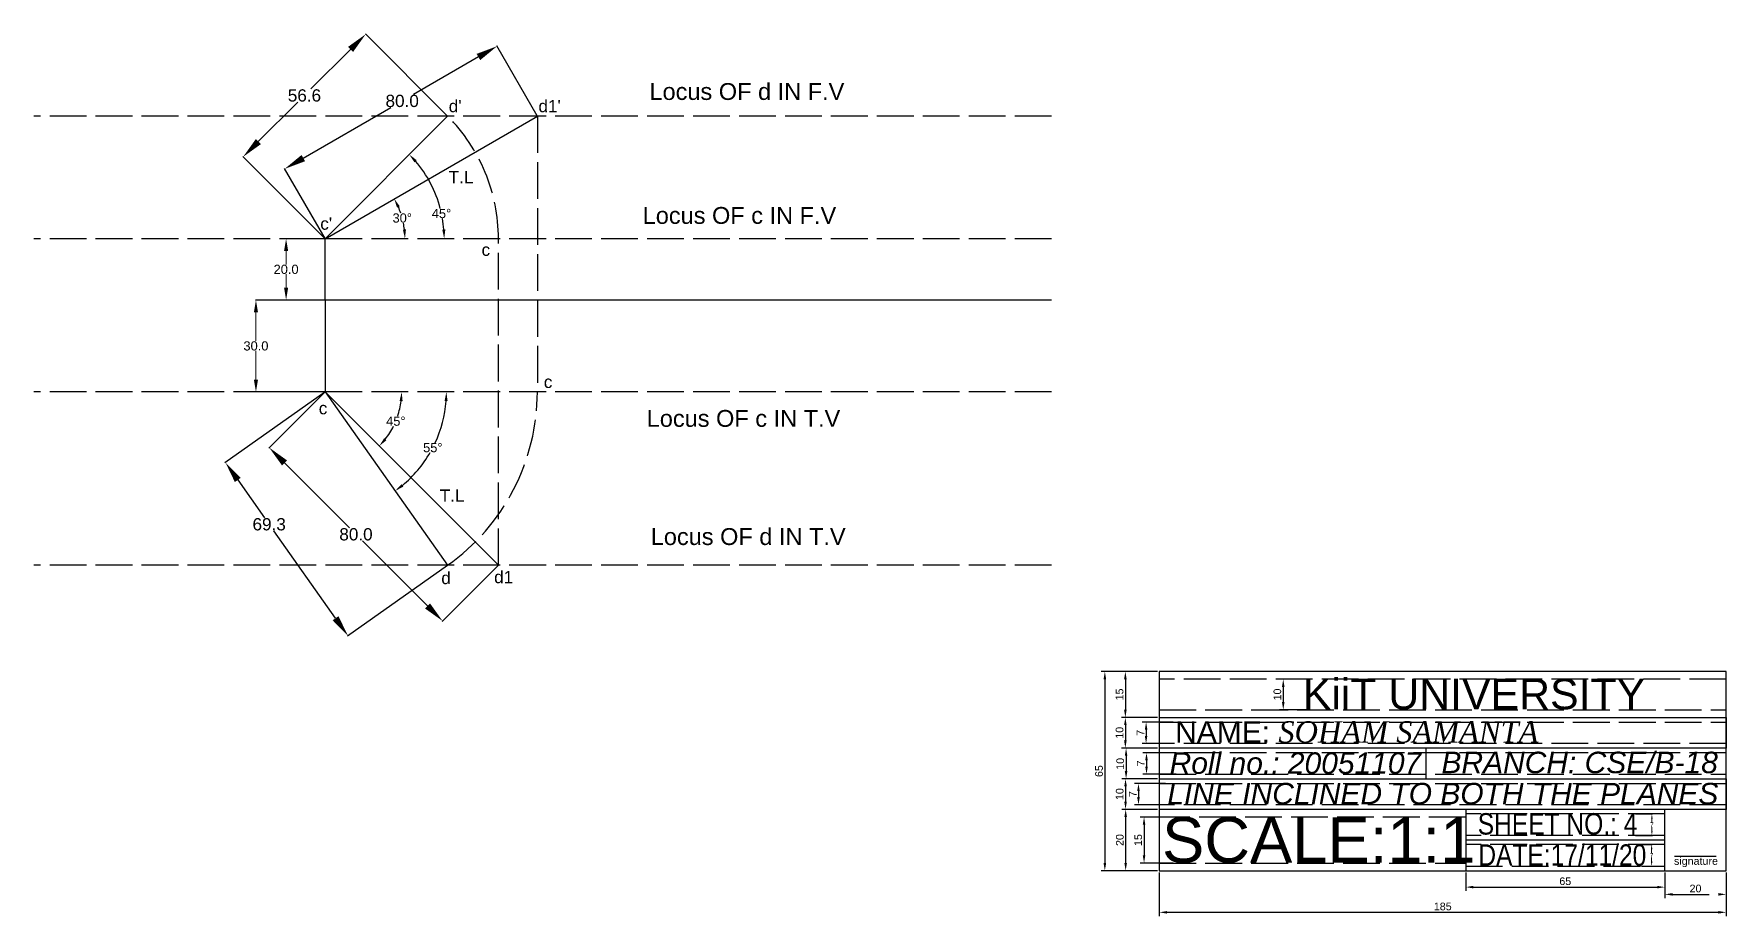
# Model space of a CAD drawing. Header units: millimetres. Extents: x 47 to 599, y 26 to 314.
import ezdxf

# ---------------------------------------------------------------- set-up
doc = ezdxf.new("R2010")
doc.units = ezdxf.units.MM
doc.header["$MEASUREMENT"] = 0
doc.linetypes.add('ACAD_ISO02W100', pattern=[15, 12, -3])
doc.styles.get("Standard").update_dxf_attribs({"font": 'arial.ttf'})
doc.dimstyles.new('ISO-25', dxfattribs={"dimtxt": 2.5, "dimasz": 2.5, "dimexe": 1.25, "dimexo": 0.625, "dimtad": 1, "dimtxsty": 'Standard', "dimcen": 2.5, "dimadec": 0, "dimazin": 0, "dimtfac": 1, "dimtmove": 0, "dimatfit": 3, "dimfxl": 1, "dimarcsym": 0})
doc.dimstyles.get("Standard").update_dxf_attribs({"dimtxt": 0.18, "dimasz": 0.18, "dimexe": 0.18, "dimexo": 0.0625, "dimgap": 0.09, "dimtad": 0, "dimtih": 1, "dimtoh": 1, "dimdec": 4, "dimzin": 0, "dimdsep": 46, "dimtxsty": 'Standard', "dimcen": 0.09, "dimadec": 0, "dimazin": 0, "dimtfac": 1, "dimtdec": 4, "dimtofl": 0, "dimtmove": 0, "dimatfit": 3, "dimfxl": 1, "dimtolj": 1, "dimtzin": 0, "dimarcsym": 0})

# ---------------------------------------------------------------- blocks, each defined once
blk = doc.blocks.new('*D1')
at = {"color": 0, "lineweight": -2, "transparency": 16777216}
for p, q in [((141.77, 247.44), (128.92, 247.44)), ((141.77, 227.44), (128.92, 227.44))]:
    blk.add_line(p, q, dxfattribs=at)
at = {"color": 0, "lineweight": 5, "transparency": 16777216}
for p, q in [((129.1, 243.44), (129.1, 239.06)), ((129.1, 231.44), (129.1, 235.82))]:
    blk.add_line(p, q, dxfattribs=at)
at = {"color": 0, "transparency": 16777216}
for points in [[(128.44, 243.44), (129.77, 243.44), (129.1, 247.44)], [(128.44, 231.44), (129.77, 231.44), (129.1, 227.44)]]:
    blk.add_solid(points, dxfattribs=at)
at = {"layer": 'Defpoints', "color": 0, "transparency": 16777216}
for p in [(141.83, 247.44), (129.1, 227.44), (141.83, 227.44)]:
    blk.add_point(p, dxfattribs=at)
at = {"color": 0, "transparency": 16777216, "insert": (129.1, 237.44), "char_height": 3, "attachment_point": 5}
blk.add_mtext('\\A1;20.0', dxfattribs=at)
blk = doc.blocks.new('*D2')
at = {"color": 0, "lineweight": -2, "transparency": 16777216}
for p, q in [((141.77, 227.44), (119.08, 227.44)), ((141.77, 197.44), (119.08, 197.44))]:
    blk.add_line(p, q, dxfattribs=at)
at = {"color": 0, "lineweight": 5, "transparency": 16777216}
for p, q in [((119.26, 223.44), (119.26, 214.07)), ((119.26, 201.44), (119.26, 210.82))]:
    blk.add_line(p, q, dxfattribs=at)
at = {"color": 0, "transparency": 16777216}
for points in [[(118.59, 223.44), (119.93, 223.44), (119.26, 227.44)], [(118.59, 201.44), (119.93, 201.44), (119.26, 197.44)]]:
    blk.add_solid(points, dxfattribs=at)
at = {"layer": 'Defpoints', "color": 0, "transparency": 16777216}
for p in [(141.83, 227.44), (119.26, 197.44), (141.83, 197.44)]:
    blk.add_point(p, dxfattribs=at)
at = {"color": 0, "transparency": 16777216, "insert": (119.26, 212.44), "char_height": 3, "attachment_point": 5}
blk.add_mtext('\\A1;30.0', dxfattribs=at)
blk = doc.blocks.new('*D3')
at = {"color": 0, "lineweight": -2, "transparency": 16777216}
for start, end in [(18.7275, 23.4028), (6.5972, 11.3365)]:
    blk.add_arc((141.83, 247.44), 26.07, start, end, dxfattribs=at)
at = {"color": 0, "transparency": 16777216}
for points in [[(165.31, 257.57), (166.2, 258.02), (164.4, 260.48)], [(168.22, 250.47), (167.23, 250.41), (167.9, 247.44)]]:
    blk.add_solid(points, dxfattribs=at)
at = {"layer": 'Defpoints', "color": 0, "transparency": 16777216}
for p in [(211.11, 287.44), (167.5, 251.97), (46.77, 247.44), (141.83, 247.44), (378.94, 247.44)]:
    blk.add_point(p, dxfattribs=at)
at = {"color": 0, "transparency": 16777216, "insert": (167.01, 254.19), "char_height": 3, "attachment_point": 5}
blk.add_mtext('\\A1;30°', dxfattribs=at)
blk = doc.blocks.new('*D4')
at = {"color": 0, "lineweight": -2, "transparency": 16777216}
for start, end in [(14.6326, 40.5766), (4.4234, 9.7582)]:
    blk.add_arc((141.83, 247.44), 38.87, start, end, dxfattribs=at)
at = {"color": 0, "transparency": 16777216}
for points in [[(170.98, 272.39), (171.72, 273.06), (169.31, 274.93)], [(181.08, 250.46), (180.08, 250.42), (180.7, 247.44)]]:
    blk.add_solid(points, dxfattribs=at)
at = {"layer": 'Defpoints', "color": 0, "transparency": 16777216}
for p in [(181.83, 287.44), (175.49, 266.88), (46.77, 247.44), (141.83, 247.44), (378.94, 247.44)]:
    blk.add_point(p, dxfattribs=at)
at = {"color": 0, "transparency": 16777216, "insert": (179.82, 255.65), "char_height": 3, "attachment_point": 5}
blk.add_mtext('\\A1;45°', dxfattribs=at)
blk = doc.blocks.new('*D5')
at = {"color": 0, "lineweight": -2, "transparency": 16777216}
for start, end in [(341.4558, 353.1179), (321.8821, 333.4275)]:
    blk.add_arc((141.83, 197.44), 24.99, start, end, dxfattribs=at)
at = {"color": 0, "transparency": 16777216}
for points in [[(166.14, 194.48), (167.14, 194.42), (166.82, 197.44)], [(161.86, 181.68), (161.12, 182.35), (159.5, 179.77)]]:
    blk.add_solid(points, dxfattribs=at)
at = {"layer": 'Defpoints', "color": 0, "transparency": 16777216}
for p in [(46.77, 197.44), (141.83, 197.44), (378.94, 197.44), (163.47, 184.95), (198.4, 140.87)]:
    blk.add_point(p, dxfattribs=at)
at = {"color": 0, "transparency": 16777216, "insert": (164.92, 187.88), "char_height": 3, "attachment_point": 5}
blk.add_mtext('\\A1;45°', dxfattribs=at)
blk = doc.blocks.new('*D6')
at = {"color": 0, "lineweight": -2, "transparency": 16777216}
for start, end in [(335.2351, 355.6577), (309.6067, 329.9666)]:
    blk.add_arc((141.83, 197.44), 39.59, start, end, dxfattribs=at)
at = {"color": 0, "transparency": 16777216}
for points in [[(180.81, 194.46), (181.81, 194.43), (181.42, 197.44)], [(167.37, 166.54), (166.77, 167.34), (164.69, 165.11)]]:
    blk.add_solid(points, dxfattribs=at)
at = {"layer": 'Defpoints', "color": 0, "transparency": 16777216}
for p in [(46.77, 197.44), (141.83, 197.44), (378.94, 197.44), (173.66, 173.9), (181.83, 140.87)]:
    blk.add_point(p, dxfattribs=at)
at = {"color": 0, "transparency": 16777216, "insert": (176.99, 179.24), "char_height": 3, "attachment_point": 5}
blk.add_mtext('\\A1;55°', dxfattribs=at)
blk = doc.blocks.new('*D7')
at = {"color": 0, "lineweight": -2, "transparency": 16777216}
for p, q in [((211.08, 287.5), (197.85, 310.41)), ((191.88, 306.75), (170.69, 294.52)), ((134.72, 273.75), (163.3, 290.25)), ((141.8, 247.5), (128.57, 270.41))]:
    blk.add_line(p, q, dxfattribs=at)
at = {"color": 0, "transparency": 16777216}
for points in [[(191.29, 307.76), (192.46, 305.74), (197.94, 310.25)], [(134.14, 274.76), (135.3, 272.74), (128.66, 270.25)]]:
    blk.add_solid(points, dxfattribs=at)
at = {"layer": 'Defpoints', "color": 0, "transparency": 16777216}
for p in [(197.94, 310.25), (211.11, 287.44), (141.83, 247.44)]:
    blk.add_point(p, dxfattribs=at)
at = {"color": 0, "transparency": 16777216, "insert": (166.99, 292.39), "char_height": 4, "attachment_point": 5}
blk.add_mtext('\\A1;80.0', dxfattribs=at)
blk = doc.blocks.new('*D8')
at = {"color": 0, "lineweight": -2, "transparency": 16777216}
for p, q in [((181.78, 287.49), (154.97, 314.3)), ((150.14, 309.23), (137.23, 296.31)), ((120.04, 279.13), (132.96, 292.04)), ((141.78, 247.49), (114.97, 274.3))]:
    blk.add_line(p, q, dxfattribs=at)
at = {"color": 0, "transparency": 16777216}
for points in [[(149.32, 310.05), (150.97, 308.4), (155.09, 314.18)], [(119.22, 279.95), (120.87, 278.3), (115.09, 274.18)]]:
    blk.add_solid(points, dxfattribs=at)
at = {"layer": 'Defpoints', "color": 0, "transparency": 16777216}
for p in [(155.09, 314.18), (181.83, 287.44), (141.83, 247.44)]:
    blk.add_point(p, dxfattribs=at)
at = {"color": 0, "transparency": 16777216, "insert": (135.09, 294.18), "char_height": 4, "attachment_point": 5}
blk.add_mtext('\\A1;56.6', dxfattribs=at)
blk = doc.blocks.new('*D9')
at = {"color": 0, "lineweight": -2, "transparency": 16777216}
for p, q in [((141.78, 197.4), (123.49, 179.11)), ((128.57, 174.29), (149.77, 153.08)), ((175.24, 127.62), (154.04, 148.82)), ((198.35, 140.83), (180.06, 122.54))]:
    blk.add_line(p, q, dxfattribs=at)
at = {"color": 0, "transparency": 16777216}
for points in [[(129.4, 175.11), (127.75, 173.46), (123.62, 179.24)], [(176.07, 128.44), (174.42, 126.79), (180.19, 122.67)]]:
    blk.add_solid(points, dxfattribs=at)
at = {"layer": 'Defpoints', "color": 0, "transparency": 16777216}
for p in [(141.83, 197.44), (198.4, 140.87), (180.19, 122.67)]:
    blk.add_point(p, dxfattribs=at)
at = {"color": 0, "transparency": 16777216, "insert": (151.91, 150.95), "char_height": 4, "attachment_point": 5}
blk.add_mtext('\\A1;80.0', dxfattribs=at)
blk = doc.blocks.new('*D10')
at = {"color": 0, "lineweight": -2, "transparency": 16777216}
for p, q in [((141.78, 197.41), (109.14, 174.33)), ((113.33, 168.72), (122.08, 156.35)), ((145.25, 123.58), (125.09, 152.08)), ((181.78, 140.84), (149.14, 117.76))]:
    blk.add_line(p, q, dxfattribs=at)
at = {"color": 0, "transparency": 16777216}
for points in [[(114.28, 169.39), (112.38, 168.04), (109.29, 174.43)], [(146.2, 124.25), (144.29, 122.91), (149.29, 117.86)]]:
    blk.add_solid(points, dxfattribs=at)
at = {"layer": 'Defpoints', "color": 0, "transparency": 16777216}
for p in [(141.83, 197.44), (181.83, 140.87), (149.29, 117.86)]:
    blk.add_point(p, dxfattribs=at)
at = {"color": 0, "transparency": 16777216, "insert": (123.58, 154.22), "char_height": 4, "attachment_point": 5}
blk.add_mtext('\\A1;69.3', dxfattribs=at)
blk = doc.blocks.new('*D17')
at = {"color": 0, "lineweight": -2, "transparency": 16777216}
for p, q in [((514.11, 40.56), (514.11, 34.57)), ((579.11, 40.56), (579.11, 34.57)), ((516.61, 35.82), (576.61, 35.82))]:
    blk.add_line(p, q, dxfattribs=at)
at = {"color": 0, "transparency": 16777216}
for points in [[(516.61, 36.24), (516.61, 35.41), (514.11, 35.82)], [(576.61, 36.24), (576.61, 35.41), (579.11, 35.82)]]:
    blk.add_solid(points, dxfattribs=at)
at = {"layer": 'Defpoints', "color": 0, "transparency": 16777216}
for p in [(514.11, 41.19), (579.11, 41.19), (579.11, 35.82)]:
    blk.add_point(p, dxfattribs=at)
at = {"color": 0, "transparency": 16777216, "insert": (546.61, 37.73), "char_height": 2.5, "attachment_point": 5}
blk.add_mtext('65', dxfattribs=at)
blk = doc.blocks.new('*D11')
at = {"color": 0, "lineweight": -2, "transparency": 16777216}
for p, q in [((418.6, 58.69), (407.87, 58.69)), ((409.12, 56.19), (409.12, 46.19)), ((418.63, 43.69), (407.87, 43.69))]:
    blk.add_line(p, q, dxfattribs=at)
at = {"color": 0, "transparency": 16777216}
for points in [[(408.7, 56.19), (409.54, 56.19), (409.12, 58.69)], [(408.7, 46.19), (409.54, 46.19), (409.12, 43.69)]]:
    blk.add_solid(points, dxfattribs=at)
at = {"layer": 'Defpoints', "color": 0, "transparency": 16777216}
for p in [(419.22, 58.69), (409.12, 43.69), (419.26, 43.69)]:
    blk.add_point(p, dxfattribs=at)
at = {"color": 0, "transparency": 16777216, "insert": (407.22, 51.19), "char_height": 2.5, "attachment_point": 5, "rotation": 90}
blk.add_mtext('15', dxfattribs=at)
blk = doc.blocks.new('*D18')
at = {"color": 0, "lineweight": -2, "transparency": 16777216}
for p, q in [((413.49, 91.19), (401.78, 91.19)), ((403.03, 88.69), (403.03, 83.69)), ((413.49, 81.19), (401.78, 81.19))]:
    blk.add_line(p, q, dxfattribs=at)
at = {"color": 0, "transparency": 16777216}
for points in [[(402.61, 88.69), (403.44, 88.69), (403.03, 91.19)], [(402.61, 83.69), (403.44, 83.69), (403.03, 81.19)]]:
    blk.add_solid(points, dxfattribs=at)
at = {"layer": 'Defpoints', "color": 0, "transparency": 16777216}
for p in [(414.11, 91.19), (403.03, 81.19), (414.11, 81.19)]:
    blk.add_point(p, dxfattribs=at)
at = {"color": 0, "transparency": 16777216, "insert": (401.13, 86.19), "char_height": 2.5, "attachment_point": 5, "rotation": 90}
blk.add_mtext('10', dxfattribs=at)
blk = doc.blocks.new('*D19')
at = {"color": 0, "lineweight": -2, "transparency": 16777216}
for p, q in [((413.49, 81.19), (402.01, 81.19)), ((403.26, 78.69), (403.26, 73.69)), ((413.49, 71.19), (402.01, 71.19))]:
    blk.add_line(p, q, dxfattribs=at)
at = {"color": 0, "transparency": 16777216}
for points in [[(402.84, 78.69), (403.68, 78.69), (403.26, 81.19)], [(402.84, 73.69), (403.68, 73.69), (403.26, 71.19)]]:
    blk.add_solid(points, dxfattribs=at)
at = {"layer": 'Defpoints', "color": 0, "transparency": 16777216}
for p in [(414.11, 81.19), (403.26, 71.19), (414.11, 71.19)]:
    blk.add_point(p, dxfattribs=at)
at = {"color": 0, "transparency": 16777216, "insert": (401.36, 76.05), "char_height": 2.5, "attachment_point": 5, "rotation": 90}
blk.add_mtext('10', dxfattribs=at)
blk = doc.blocks.new('*D20')
at = {"color": 0, "lineweight": -2, "transparency": 16777216}
for p, q in [((413.49, 106.19), (395.08, 106.19)), ((396.33, 103.69), (396.33, 43.69)), ((413.49, 41.19), (395.08, 41.19))]:
    blk.add_line(p, q, dxfattribs=at)
at = {"color": 0, "transparency": 16777216}
for points in [[(395.91, 103.69), (396.75, 103.69), (396.33, 106.19)], [(395.91, 43.69), (396.75, 43.69), (396.33, 41.19)]]:
    blk.add_solid(points, dxfattribs=at)
at = {"layer": 'Defpoints', "color": 0, "transparency": 16777216}
for p in [(414.11, 106.19), (396.33, 41.19), (414.11, 41.19)]:
    blk.add_point(p, dxfattribs=at)
at = {"color": 0, "transparency": 16777216, "insert": (394.43, 73.69), "char_height": 2.5, "attachment_point": 5, "rotation": 90}
blk.add_mtext('65', dxfattribs=at)
blk = doc.blocks.new('*D21')
at = {"color": 0, "lineweight": -2, "transparency": 16777216}
for p, q in [((413.49, 106.19), (401.78, 106.19)), ((403.03, 103.69), (403.03, 93.69)), ((413.49, 91.19), (401.78, 91.19))]:
    blk.add_line(p, q, dxfattribs=at)
at = {"color": 0, "transparency": 16777216}
for points in [[(402.61, 103.69), (403.44, 103.69), (403.03, 106.19)], [(402.61, 93.69), (403.44, 93.69), (403.03, 91.19)]]:
    blk.add_solid(points, dxfattribs=at)
at = {"layer": 'Defpoints', "color": 0, "transparency": 16777216}
for p in [(414.11, 106.19), (403.03, 91.19), (414.11, 91.19)]:
    blk.add_point(p, dxfattribs=at)
at = {"color": 0, "transparency": 16777216, "insert": (401.13, 98.69), "char_height": 2.5, "attachment_point": 5, "rotation": 90}
blk.add_mtext('15', dxfattribs=at)
blk = doc.blocks.new('*D12')
at = {"color": 0, "lineweight": -2, "transparency": 16777216}
for p, q in [((413.49, 61.19), (401.87, 61.19)), ((403.12, 58.69), (403.12, 43.69)), ((413.49, 41.19), (401.87, 41.19))]:
    blk.add_line(p, q, dxfattribs=at)
at = {"color": 0, "transparency": 16777216}
for points in [[(402.71, 58.69), (403.54, 58.69), (403.12, 61.19)], [(402.71, 43.69), (403.54, 43.69), (403.12, 41.19)]]:
    blk.add_solid(points, dxfattribs=at)
at = {"layer": 'Defpoints', "color": 0, "transparency": 16777216}
for p in [(414.11, 61.19), (403.12, 41.19), (414.11, 41.19)]:
    blk.add_point(p, dxfattribs=at)
at = {"color": 0, "transparency": 16777216, "insert": (401.22, 51.19), "char_height": 2.5, "attachment_point": 5, "rotation": 90}
blk.add_mtext('20', dxfattribs=at)
blk = doc.blocks.new('*D22')
at = {"color": 0, "lineweight": -2, "transparency": 16777216}
for p, q in [((413.49, 71.19), (401.83, 71.19)), ((403.08, 68.69), (403.08, 63.69)), ((413.49, 61.19), (401.83, 61.19))]:
    blk.add_line(p, q, dxfattribs=at)
at = {"color": 0, "transparency": 16777216}
for points in [[(402.67, 68.69), (403.5, 68.69), (403.08, 71.19)], [(402.67, 63.69), (403.5, 63.69), (403.08, 61.19)]]:
    blk.add_solid(points, dxfattribs=at)
at = {"layer": 'Defpoints', "color": 0, "transparency": 16777216}
for p in [(414.11, 71.19), (403.08, 61.19), (414.11, 61.19)]:
    blk.add_point(p, dxfattribs=at)
at = {"color": 0, "transparency": 16777216, "insert": (401.18, 66.19), "char_height": 2.5, "attachment_point": 5, "rotation": 90}
blk.add_mtext('10', dxfattribs=at)
blk = doc.blocks.new('*D13')
at = {"color": 0, "lineweight": -2, "transparency": 16777216}
for p, q in [((462.83, 103.69), (453.3, 103.69)), ((454.55, 101.19), (454.55, 96.19)), ((462.83, 93.69), (453.3, 93.69))]:
    blk.add_line(p, q, dxfattribs=at)
at = {"color": 0, "transparency": 16777216}
for points in [[(454.13, 101.19), (454.97, 101.19), (454.55, 103.69)], [(454.13, 96.19), (454.97, 96.19), (454.55, 93.69)]]:
    blk.add_solid(points, dxfattribs=at)
at = {"layer": 'Defpoints', "color": 0, "transparency": 16777216}
for p in [(463.46, 103.69), (454.55, 93.69), (463.46, 93.69)]:
    blk.add_point(p, dxfattribs=at)
at = {"color": 0, "transparency": 16777216, "insert": (452.65, 98.69), "char_height": 2.5, "attachment_point": 5, "rotation": 90}
blk.add_mtext('10', dxfattribs=at)
blk = doc.blocks.new('*D23')
at = {"color": 0, "lineweight": -2, "transparency": 16777216}
for p, q in [((414.11, 40.56), (414.11, 26.35)), ((599.11, 40.56), (599.11, 26.35)), ((416.61, 27.6), (596.61, 27.6))]:
    blk.add_line(p, q, dxfattribs=at)
at = {"color": 0, "transparency": 16777216}
for points in [[(416.61, 28.02), (416.61, 27.18), (414.11, 27.6)], [(596.61, 28.02), (596.61, 27.18), (599.11, 27.6)]]:
    blk.add_solid(points, dxfattribs=at)
at = {"layer": 'Defpoints', "color": 0, "transparency": 16777216}
for p in [(414.11, 41.19), (599.11, 41.19), (599.11, 27.6)]:
    blk.add_point(p, dxfattribs=at)
at = {"color": 0, "transparency": 16777216, "insert": (506.61, 29.5), "char_height": 2.5, "attachment_point": 5}
blk.add_mtext('185', dxfattribs=at)
blk = doc.blocks.new('*D24')
at = {"color": 0, "linetype": 'ACAD_ISO02W100', "lineweight": -2, "transparency": 16777216}
for p, q in [((418.66, 89.69), (408.54, 89.69)), ((409.79, 87.19), (409.79, 85.19)), ((418.66, 82.69), (408.54, 82.69))]:
    blk.add_line(p, q, dxfattribs=at)
at = {"color": 0, "linetype": 'ACAD_ISO02W100', "transparency": 16777216}
for points in [[(409.38, 87.19), (410.21, 87.19), (409.79, 89.69)], [(409.38, 85.19), (410.21, 85.19), (409.79, 82.69)]]:
    blk.add_solid(points, dxfattribs=at)
at = {"layer": 'Defpoints', "color": 0, "linetype": 'ACAD_ISO02W100', "transparency": 16777216}
for p in [(419.28, 89.69), (409.79, 82.69), (419.28, 82.69)]:
    blk.add_point(p, dxfattribs=at)
at = {"color": 0, "linetype": 'ACAD_ISO02W100', "transparency": 16777216, "insert": (407.92, 86.19), "char_height": 2.5, "attachment_point": 5, "rotation": 90}
blk.add_mtext('7', dxfattribs=at)
blk = doc.blocks.new('*D14')
at = {"color": 0, "linetype": 'ACAD_ISO02W100', "lineweight": -2, "transparency": 16777216}
for p, q in [((419.62, 79.69), (408.68, 79.69)), ((419.62, 72.69), (408.68, 72.69)), ((409.93, 77.19), (409.93, 75.19))]:
    blk.add_line(p, q, dxfattribs=at)
at = {"color": 0, "linetype": 'ACAD_ISO02W100', "transparency": 16777216}
for points in [[(409.51, 77.19), (410.34, 77.19), (409.93, 79.69)], [(409.51, 75.19), (410.34, 75.19), (409.93, 72.69)]]:
    blk.add_solid(points, dxfattribs=at)
at = {"layer": 'Defpoints', "color": 0, "linetype": 'ACAD_ISO02W100', "transparency": 16777216}
for p in [(420.25, 79.69), (409.93, 72.69), (420.25, 72.69)]:
    blk.add_point(p, dxfattribs=at)
at = {"color": 0, "linetype": 'ACAD_ISO02W100', "transparency": 16777216, "insert": (408.05, 76.19), "char_height": 2.5, "attachment_point": 5, "rotation": 90}
blk.add_mtext('7', dxfattribs=at)
blk = doc.blocks.new('*D25')
at = {"color": 0, "linetype": 'ACAD_ISO02W100', "lineweight": -2, "transparency": 16777216}
for p, q in [((416.1, 69.69), (406.05, 69.69)), ((407.3, 67.19), (407.3, 65.19)), ((416.1, 62.69), (406.05, 62.69))]:
    blk.add_line(p, q, dxfattribs=at)
at = {"color": 0, "linetype": 'ACAD_ISO02W100', "transparency": 16777216}
for points in [[(406.89, 67.19), (407.72, 67.19), (407.3, 69.69)], [(406.89, 65.19), (407.72, 65.19), (407.3, 62.69)]]:
    blk.add_solid(points, dxfattribs=at)
at = {"layer": 'Defpoints', "color": 0, "linetype": 'ACAD_ISO02W100', "transparency": 16777216}
for p in [(416.72, 69.69), (407.3, 62.69), (416.72, 62.69)]:
    blk.add_point(p, dxfattribs=at)
at = {"color": 0, "linetype": 'ACAD_ISO02W100', "transparency": 16777216, "insert": (405.43, 66.19), "char_height": 2.5, "attachment_point": 5, "rotation": 90}
blk.add_mtext('7', dxfattribs=at)
blk = doc.blocks.new('*D26')
at = {"color": 0, "linetype": 'ACAD_ISO02W100', "lineweight": -2, "transparency": 16777216}
for p, q in [((579.11, 40.56), (579.11, 32.21)), ((599.11, 40.56), (599.11, 32.21)), ((581.61, 33.46), (596.61, 33.46))]:
    blk.add_line(p, q, dxfattribs=at)
at = {"color": 0, "linetype": 'ACAD_ISO02W100', "transparency": 16777216}
for points in [[(581.61, 33.87), (581.61, 33.04), (579.11, 33.46)], [(596.61, 33.87), (596.61, 33.04), (599.11, 33.46)]]:
    blk.add_solid(points, dxfattribs=at)
at = {"layer": 'Defpoints', "color": 0, "linetype": 'ACAD_ISO02W100', "transparency": 16777216}
for p in [(579.11, 41.19), (599.11, 41.19), (599.11, 33.46)]:
    blk.add_point(p, dxfattribs=at)
at = {"color": 0, "linetype": 'ACAD_ISO02W100', "transparency": 16777216, "insert": (589.11, 35.36), "char_height": 2.5, "attachment_point": 5}
blk.add_mtext('20', dxfattribs=at)
blk = doc.blocks.new('*D15')
at = {"color": 0, "lineweight": -2, "transparency": 16777216}
for p, q in [((571.49, 49.69), (574.97, 49.69)), ((571.49, 42.69), (574.97, 42.69))]:
    blk.add_line(p, q, dxfattribs=at)
at = {"color": 0, "lineweight": 0, "transparency": 16777216}
for p, q in [((574.79, 48.19), (574.79, 47.03)), ((574.79, 44.19), (574.79, 45.35))]:
    blk.add_line(p, q, dxfattribs=at)
at = {"color": 0, "transparency": 16777216}
for points in [[(574.54, 48.19), (575.04, 48.19), (574.79, 49.69)], [(574.54, 44.19), (575.04, 44.19), (574.79, 42.69)]]:
    blk.add_solid(points, dxfattribs=at)
at = {"layer": 'Defpoints', "color": 0, "transparency": 16777216}
for p in [(571.43, 49.69), (571.43, 42.69), (574.79, 42.69)]:
    blk.add_point(p, dxfattribs=at)
at = {"color": 0, "transparency": 16777216, "insert": (574.79, 46.19), "char_height": 1.5, "attachment_point": 5}
blk.add_mtext('\\A1;7', dxfattribs=at)
blk = doc.blocks.new('*D16')
at = {"color": 0, "lineweight": -2, "transparency": 16777216}
for p, q in [((569.55, 59.69), (575.05, 59.69)), ((569.47, 52.69), (575.05, 52.69))]:
    blk.add_line(p, q, dxfattribs=at)
at = {"color": 0, "lineweight": 0, "transparency": 16777216}
for p, q in [((574.87, 58.19), (574.87, 57.03)), ((574.87, 54.19), (574.87, 55.35))]:
    blk.add_line(p, q, dxfattribs=at)
at = {"color": 0, "transparency": 16777216}
for points in [[(574.62, 58.19), (575.12, 58.19), (574.87, 59.69)], [(574.62, 54.19), (575.12, 54.19), (574.87, 52.69)]]:
    blk.add_solid(points, dxfattribs=at)
at = {"layer": 'Defpoints', "color": 0, "transparency": 16777216}
for p in [(569.49, 59.69), (574.87, 59.69), (569.41, 52.69)]:
    blk.add_point(p, dxfattribs=at)
at = {"color": 0, "transparency": 16777216, "insert": (574.87, 56.19), "char_height": 1.5, "attachment_point": 5}
blk.add_mtext('\\A1;7', dxfattribs=at)

msp = doc.modelspace()

# ---------------------------------------------------------------- linework, layer by layer
at = {"color": 5, "linetype": 'ACAD_ISO02W100'}
for p, q in [((378.93827, 287.44265), (46.77272, 287.44265)), ((211.10987, 287.44265), (211.10987, 197.44265)), ((378.93827, 247.44265), (46.77272, 247.44265)), ((198.39638, 140.87411), (198.39638, 247.44265)), ((378.93827, 197.44265), (46.77272, 197.44265)), ((378.93827, 140.87411), (46.77272, 140.87411))]:
    msp.add_line(p, q, dxfattribs=at)
for p, q in [((141.82784, 247.44265), (211.10987, 287.44265)), ((141.82784, 247.44265), (211.10987, 287.44265)), ((141.82784, 227.44265), (141.82784, 247.44265)), ((141.82784, 227.44265), (378.93827, 227.44265)), ((141.82784, 227.44265), (141.82784, 197.44265)), ((599.11034, 106.18966), (414.11034, 106.18966)), ((414.11034, 106.18966), (414.11034, 41.18966)), ((414.11034, 106.18966), (414.11034, 91.18966)), ((569.91432, 106.18966), (569.91432, 106.18966)), ((599.11034, 41.18966), (599.11034, 106.18966)), ((414.11034, 91.18966), (599.11034, 91.18966)), ((599.11034, 91.18966), (599.11034, 81.18966)), ((599.11034, 81.18966), (414.11034, 81.18966)), ((414.11034, 81.18966), (414.11034, 71.18966)), ((501.13308, 81.18966), (501.13308, 71.18966)), ((414.11034, 71.18966), (599.11034, 71.18966)), ((599.11034, 71.18966), (599.11034, 61.18966)), ((514.11034, 61.18966), (414.11034, 61.18966)), ((579.11034, 61.18966), (514.11034, 61.18966)), ((514.11034, 61.18966), (514.11034, 41.18966)), ((514.11034, 61.18966), (514.11034, 58.68966)), ((599.11034, 61.18966), (579.11034, 61.18966)), ((579.11034, 41.18966), (579.11034, 61.18966)), ((514.11034, 58.68966), (514.11034, 43.68966)), ((579.11034, 51.18966), (514.11034, 51.18966)), ((414.11034, 41.18966), (514.11034, 41.18966)), ((514.11034, 41.18966), (579.11034, 41.18966)), ((579.11034, 41.18966), (599.11034, 41.18966))]:
    msp.add_line(p, q)
at = {"color": 2, "lineweight": 30}
for p, q in [((141.82784, 247.44265), (211.10987, 287.44265)), ((141.82784, 197.44265), (198.39638, 140.87411))]:
    msp.add_line(p, q, dxfattribs=at)
at = {"color": 3, "lineweight": 30}
for p, q in [((141.82784, 247.44265), (181.82784, 287.44265)), ((141.82784, 197.44265), (181.82784, 140.87411))]:
    msp.add_line(p, q, dxfattribs=at)
at = {"color": 85, "linetype": 'ACAD_ISO02W100', "true_color": 0x58ba48}
for p, q in [((599.11034, 103.68966), (414.11034, 103.68966)), ((414.11034, 93.68966), (599.11034, 93.68966)), ((414.11034, 89.68966), (599.11034, 89.68966)), ((599.11034, 82.68966), (414.11034, 82.68966)), ((599.11034, 79.68966), (414.11034, 79.68966)), ((414.11034, 72.68966), (599.11034, 72.68966)), ((414.11034, 69.68966), (599.11034, 69.68966)), ((599.11034, 62.68966), (414.11034, 62.68966)), ((514.11034, 58.68966), (414.11034, 58.68966)), ((579.11034, 59.68966), (514.11034, 59.68966)), ((579.11034, 52.68966), (514.11034, 52.68966)), ((579.11034, 49.68966), (514.11034, 49.68966)), ((414.11034, 43.68966), (514.11034, 43.68966)), ((514.11034, 42.68966), (579.11034, 42.68966))]:
    msp.add_line(p, q, dxfattribs=at)
at = {"color": 9, "lineweight": 30, "true_color": 0xc7c8ca}
msp.add_line((582.27464, 45.90248), (595.82113, 45.96399), dxfattribs=at)
at = {"color": 5, "linetype": 'ACAD_ISO02W100'}
for centre, radius, start, end in [((141.82784, 247.44265), 56.56854, 0, 45), ((141.82784, 197.44265), 69.28203, 305.2643897, 0)]:
    msp.add_arc(centre, radius, start, end, dxfattribs=at)

# ---------------------------------------------------------------- texts
at = {"attachment_point": 1}
for s, width, gutter_width, heights, insert, char_height in [('Locus OF d IN F.V', 152.9265271, 1, [0], (247.68849, 298.23194), 5.5), ("d'", 13.9452998, 1, [0], (182.18686, 292.72551), 4), ("d1'", 13.9452998, 1, [0], (211.46889, 292.72551), 4), ('T.L', 13.9452998, 1, [4.01637], (182.17799, 269.51808), 4), ("c'", 13.9452998, 1, [0], (140.26486, 254.3679), 4), ('Locus OF c IN F.V', 152.9265271, 1, [0], (245.47728, 257.79287), 5.5), ('c', 13.9452998, 1, [0], (192.90094, 245.84188), 4), ('c', 13.9452998, 1, [0], (213.21452, 202.72551), 4), ('c', 13.9452998, 1, [0], (139.75897, 194.13051), 4), ('Locus OF c IN T.V', 152.9265271, 1, [0], (246.79561, 191.54748), 5.5), ('T.L', 13.9452998, 1, [0], (179.25949, 165.6006), 4), ('Locus OF d IN T.V', 152.9265271, 1, [0], (248.11394, 152.98059), 5.5), ('d', 13.9452998, 1, [0], (179.75721, 138.72156), 4), ('d1', 13.9452998, 1, [0], (197.0025, 139.02021), 4), ('\\pxqc;KiiT UNIVERSITY', 164.358567, 12.5, [0], (434.62448, 103.84512), 10), ('NAME: {\\fTimes New Roman|b0|i1|c0|p18;SOHAM SAMANTA}', 128.690421, 12.5, [6.62977], (419.28057, 89.96707), 7), ('{\\fArial|b0|i1|c0|p34;Roll no.: 20051107}', 98.4957445, 12.5, [17.50806], (417.47962, 79.80027), 7), ('{\\fArial|b0|i1|c0|p34;BRANCH: CSE/B-18}', 96.3946234, 12.5, [0], (506.20306, 80.0116), 7), ('SCALE:1:1', 93.7594967, 12.5, [0], (414.99447, 58.63835), 14.8)]:
    msp.add_mtext_dynamic_manual_height_columns(s, width=width, gutter_width=gutter_width, heights=heights, dxfattribs=dict(at, insert=insert, char_height=char_height))
at = {"color": 18, "true_color": 0x000000, "char_height": 7, "attachment_point": 1}
for s, width, heights, insert in [('{\\fArial|b0|i1|c0|p34;LINE INCLINED TO BOTH THE PLANES}', 242.3821862, [9.91839], (416.72427, 69.84087)), ('{\\fArial Narrow|b0|i0|c0|p34;SHEET NO.: 4}', 67.6486479, [17.83892], (518.0256, 59.96959)), ('{\\fArial Narrow|b0|i0|c0|p34;DATE:17/11/20}', 77.4148345, [0], (518.22738, 49.78702))]:
    msp.add_mtext_dynamic_manual_height_columns(s, width=width, gutter_width=12.5, heights=heights, dxfattribs=dict(at, insert=insert))
at = {"color": 9, "lineweight": 30, "true_color": 0xc7c8ca, "insert": (582.07684, 45.59888), "char_height": 2.5, "attachment_point": 1}
msp.add_mtext_dynamic_manual_height_columns('{\\C256;\\c0;signature}', width=12.8123175, gutter_width=12.5, heights=[0], dxfattribs=at)

# ---------------------------------------------------------------- dimensions: what is measured, and where the dimension line sits
at = {"color": 1}
for p1, p2, distance, picture, middle in [((141.82784, 247.44265), (181.82784, 287.44265), 37.80639, '*D8', (135.09469, 294.17581)), ((141.82784, 197.44265), (198.39638, 140.87411), -25.74748, '*D9', (151.90589, 150.95216))]:
    dim = msp.add_aligned_dim(p1=p1, p2=p2, distance=distance, dimstyle='Standard', override={"dimtxt": 4, "dimasz": 7, "dimdec": 1}, dxfattribs=at)
    dim.commit()
    dim.dimension.update_dxf_attribs({"geometry": picture, "text_midpoint": middle})
for base, p1, p2, angle, override, picture, middle, dimtype in [((197.93968, 310.2541), (141.82784, 247.44265), (211.10987, 287.44265), 30, {"dimtxt": 4, "dimasz": 7, "dimdec": 1}, '*D7', (166.9919, 292.38639), 161), ((149.28772, 117.86477), (141.82784, 197.44265), (181.82784, 140.87411), 305.2643897, {"dimtxt": 4, "dimasz": 7, "dimdec": 1}, '*D10', (123.5842, 154.21504), 161), ((574.86804, 59.68966), (569.41223, 52.68966), (569.48697, 59.68966), 90, {"dimtxt": 1.5, "dimasz": 1.5, "dimdec": 0, "dimlwd": 0}, '*D16', (574.86804, 56.18966), 160), ((574.78698, 42.68966), (571.43013, 49.68966), (571.43013, 42.68966), 90, {"dimtxt": 1.5, "dimasz": 1.5, "dimdec": 0, "dimlwd": 0}, '*D15', (574.78698, 46.18966), 160)]:
    dim = msp.add_linear_dim(base=base, p1=p1, p2=p2, angle=angle, dimstyle='Standard', override=override, dxfattribs=at)
    dim.commit()
    dim.dimension.update_dxf_attribs({"geometry": picture, "text_midpoint": middle, "dimtype": dimtype})
for base, line1, line2, picture, middle in [((167.50084, 251.9695), ((378.93827, 247.44265), (46.77272, 247.44265)), ((141.82784, 247.44265), (211.10987, 287.44265)), '*D3', (167.0086, 254.18982)), ((163.47056, 184.94723), ((141.82784, 197.44265), (198.39638, 140.87411)), ((378.93827, 197.44265), (46.77272, 197.44265)), '*D5', (164.91638, 187.87907)), ((173.65925, 173.89689), ((378.93827, 197.44265), (46.77272, 197.44265)), ((141.82784, 197.44265), (181.82784, 140.87411)), '*D6', (176.98975, 179.24151))]:
    dim = msp.add_angular_dim_2l(base=base, line1=line1, line2=line2, dimstyle='Standard', override={"dimtxt": 3, "dimasz": 3}, dxfattribs=at)
    dim.commit()
    dim.dimension.update_dxf_attribs({"geometry": picture, "text_midpoint": middle})
dim = msp.add_angular_dim_2l(base=(175.48901, 266.87694), line1=((378.93827, 247.44265), (46.77272, 247.44265)), line2=((141.82784, 247.44265), (181.82784, 287.44265)), dimstyle='Standard', override={"dimtxt": 3, "dimasz": 3}, dxfattribs=at)
dim.commit()
dim.dimension.update_dxf_attribs({"geometry": '*D4', "text_midpoint": (179.82087, 255.64607), "dimtype": 162})
for base, p1, p2, picture, middle in [((129.10448, 227.44265), (141.82784, 247.44265), (141.82784, 227.44265), '*D1', (129.10448, 237.44265)), ((119.26074, 197.44265), (141.82784, 227.44265), (141.82784, 197.44265), '*D2', (119.26074, 212.44265))]:
    dim = msp.add_linear_dim(base=base, p1=p1, p2=p2, angle=90, dimstyle='Standard', override={"dimtxt": 3, "dimasz": 4, "dimdec": 1, "dimlwd": 5}, dxfattribs=at)
    dim.commit()
    dim.dimension.update_dxf_attribs({"geometry": picture, "text_midpoint": middle})
at = {"color": 240, "true_color": 0xed1f24}
for base, p1, p2, picture, middle in [((396.33092, 41.18966), (414.11034, 106.18966), (414.11034, 41.18966), '*D20', (396.33092, 73.68966)), ((403.02699, 91.18966), (414.11034, 106.18966), (414.11034, 91.18966), '*D21', (403.02699, 98.68966)), ((454.54991, 93.68966), (463.45943, 103.68966), (463.45943, 93.68966), '*D13', (454.54991, 98.68966)), ((403.02699, 81.18966), (414.11034, 91.18966), (414.11034, 81.18966), '*D18', (403.02699, 86.18966)), ((403.25876, 71.18966), (414.11034, 81.18966), (414.11034, 71.18966), '*D19', (403.25876, 76.05453)), ((403.08272, 61.18966), (414.11034, 71.18966), (414.11034, 61.18966), '*D22', (403.08272, 66.18966)), ((403.12317, 41.18966), (414.11034, 61.18966), (414.11034, 41.18966), '*D12', (403.12317, 51.18966)), ((409.11914, 43.68966), (419.22487, 58.68966), (419.25885, 43.68966), '*D11', (409.11914, 51.18966))]:
    dim = msp.add_linear_dim(base=base, p1=p1, p2=p2, angle=90, dimstyle='ISO-25', override={"dimdec": 1}, dxfattribs=at)
    dim.commit()
    dim.dimension.update_dxf_attribs({"geometry": picture, "text_midpoint": middle, "dimtype": 160})
at = {"color": 240, "linetype": 'ACAD_ISO02W100', "true_color": 0xed1f24}
for base, p1, p2, picture, middle in [((409.79443, 82.68966), (419.28057, 89.68966), (419.28057, 82.68966), '*D24', (407.91943, 86.18966)), ((409.92605, 72.68966), (420.2496, 79.68966), (420.2496, 72.68966), '*D14', (408.05105, 76.18966)), ((407.30197, 62.68966), (416.72427, 69.68966), (416.72427, 62.68966), '*D25', (405.42697, 66.18966))]:
    dim = msp.add_linear_dim(base=base, p1=p1, p2=p2, angle=90, dimstyle='ISO-25', override={"dimdec": 1}, dxfattribs=at)
    dim.commit()
    dim.dimension.update_dxf_attribs({"geometry": picture, "text_midpoint": middle})
at = {"color": 240, "true_color": 0xed1f24}
for base, p1, p2, picture, middle in [((599.11034, 27.59915), (414.11034, 41.18966), (599.11034, 41.18966), '*D23', (506.61034, 29.50059)), ((579.11034, 35.82395), (514.11034, 41.18966), (579.11034, 41.18966), '*D17', (546.61034, 37.72538))]:
    dim = msp.add_linear_dim(base=base, p1=p1, p2=p2, dimstyle='ISO-25', override={"dimdec": 1}, dxfattribs=at)
    dim.commit()
    dim.dimension.update_dxf_attribs({"geometry": picture, "text_midpoint": middle})
at = {"color": 240, "linetype": 'ACAD_ISO02W100', "true_color": 0xed1f24}
dim = msp.add_linear_dim(base=(599.11034, 33.45691), p1=(579.11034, 41.18966), p2=(599.11034, 41.18966), dimstyle='ISO-25', override={"dimdec": 0}, dxfattribs=at)
dim.commit()
dim.dimension.update_dxf_attribs({"geometry": '*D26', "text_midpoint": (589.11034, 35.35834)})

doc.saveas('drawing.dxf')
